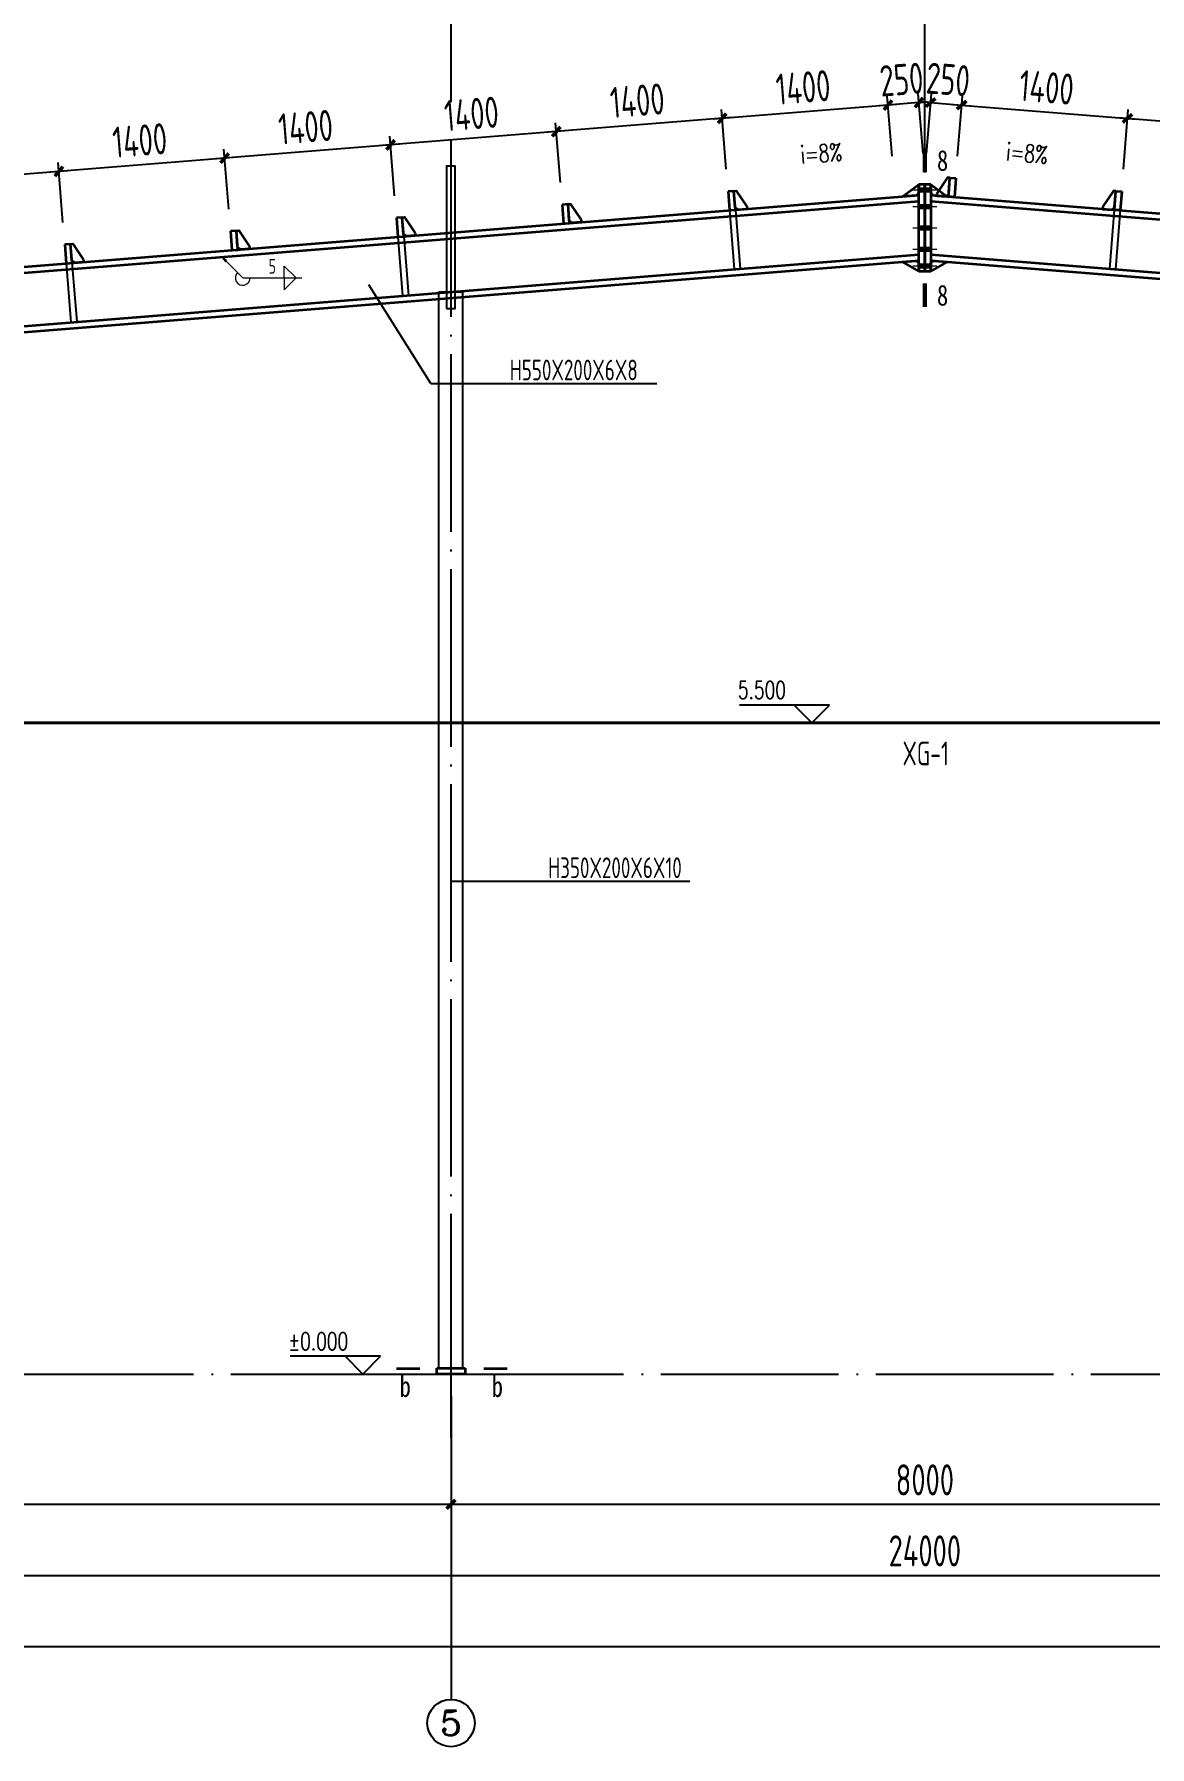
# Model space of a CAD drawing. Header units: millimetres. Extents: x 6950065 to 7140129, y 16284814 to 19754034.
# Drawn here: x 7048167 to 7067001, y 17952024 to 17980949 of the extents above; entities that cross this region are included whole.
import ezdxf
from ezdxf.enums import TextEntityAlignment as Align

# ---------------------------------------------------------------- set-up
doc = ezdxf.new("R2010")
doc.units = ezdxf.units.MM
doc.header["$LTSCALE"] = 1500
doc.header["$MEASUREMENT"] = 0
doc.linetypes.add('DOTE', pattern=[2.42, 2, -0.2, 0.02, -0.2])
doc.layers.get('Defpoints').update_dxf_attribs({"color": 1})
for name, color, linetype, lineweight in [('10', 7, 'Continuous', 35), ('114', 2, 'Continuous', 18), ('12', 2, 'Continuous', 35), ('14', 2, 'Continuous', 35), ('焊缝标注', 9, 'Continuous', 18)]:
    doc.layers.add(name, color=color, linetype=linetype, lineweight=lineweight)
for name, color, linetype in [('11', 3, 'Continuous'), ('253', 253, 'Continuous'), ('AXIS', 3, 'Continuous'), ('BALCONY', 6, 'Continuous'), ('C型钢', 6, 'Continuous'), ('dim', 7, 'Continuous'), ('DIM_ELEV', 3, 'Continuous'), ('FRAMING', 2, 'Continuous'), ('PUB_DIM', 161, 'Continuous'), ('PUB_TEXT', 7, 'Continuous')]:
    doc.layers.add(name, color=color, linetype=linetype)
doc.styles.add('_TCH_AXIS', font='COMPLEX', dxfattribs={"bigfont": 'GBCBIG'})
doc.styles.add('_TCH_DIM', font='SIMPLEX', dxfattribs={"bigfont": 'GBCBIG'})
doc.styles.add('FromPkpm', font='Pkpmeng', dxfattribs={"width": 0.7, "bigfont": 'hztxt'})
doc.styles.add('TSSD_Dimension', font='Tssdeng.shx', dxfattribs={"width": 0.7, "bigfont": 'hztxt.shx'})
doc.styles.add('TSSD_REIN', font='tssdeng.shx', dxfattribs={"width": 0.7, "bigfont": 'tssdchn.shx'})
doc.styles.add('图框字体', font='', dxfattribs={"width": 0.8})
doc.styles.add('黑体', font='simhei.ttf', dxfattribs={"width": 0.8})
doc.styles.get('图框字体').set_extended_font_data('NSimSun')
doc.dimstyles.new('TSSD_75_150', dxfattribs={"dimtxt": 525, "dimasz": 150, "dimexe": 150, "dimexo": 375, "dimgap": 150, "dimtad": 1, "dimdec": 0, "dimlfac": 0.5, "dimzin": 0, "dimdsep": 46, "dimtxsty": 'TSSD_Dimension', "dimblk": 'ARCHTICK', "dimblk1": 'ARCHTICK', "dimblk2": 'ARCHTICK', "dimcen": 0, "dimdle": 150, "dimclrt": 7, "dimadec": 0, "dimazin": 0, "dimtfac": 1, "dimtdec": 0, "dimtix": 1, "dimtmove": 2, "dimatfit": 3, "dimfxl": 0, "dimtolj": 1, "dimtzin": 0, "dimarcsym": 0})

# ---------------------------------------------------------------- blocks, each defined once
blk = doc.blocks.new('_ArchTick')
at = {"color": 0, "linetype": 'ByBlock', "const_width": 0.4}
blk.add_lwpolyline([(-0.5, -0.5), (0.5, 0.5)], dxfattribs=at)
blk = doc.blocks.new('*D328')
at = {"layer": 'Defpoints', "color": 0}
for p in [(7039204, 17957119), (7087204, 17957119), (7087204, 17954919)]:
    blk.add_point(p, dxfattribs=at)
at = {"layer": 'dim', "color": 0, "lineweight": -2}
for p, q in [((7039204, 17956744), (7039204, 17954769)), ((7087204, 17956744), (7087204, 17954769)), ((7039054, 17954919), (7087354, 17954919))]:
    blk.add_line(p, q, dxfattribs=at)
at = {"layer": 'dim', "color": 0, "lineweight": -2, "xscale": 150, "yscale": 150, "zscale": 150, "rotation": 180}
blk.add_blockref('_ArchTick', (7039204, 17954919), dxfattribs=at)
at = {"layer": 'dim', "color": 0, "lineweight": -2, "xscale": 150, "yscale": 150, "zscale": 150}
blk.add_blockref('_ArchTick', (7087204, 17954919), dxfattribs=at)
at = {"layer": 'dim', "color": 7, "insert": (7063204, 17955332), "char_height": 525, "attachment_point": 5, "style": 'TSSD_Dimension'}
blk.add_mtext('\\A1;24000', dxfattribs=at)
blk = doc.blocks.new('*D329')
at = {"layer": 'Defpoints', "color": 0}
for p in [(6991204, 17956619), (7087204, 17956619), (7087204, 17953719)]:
    blk.add_point(p, dxfattribs=at)
at = {"layer": 'dim', "color": 0, "lineweight": -2}
for p, q in [((6991204, 17956244), (6991204, 17953569)), ((7087204, 17956244), (7087204, 17953569)), ((6991054, 17953719), (7087354, 17953719))]:
    blk.add_line(p, q, dxfattribs=at)
at = {"layer": 'dim', "color": 0, "lineweight": -2, "xscale": 150, "yscale": 150, "zscale": 150, "rotation": 180}
blk.add_blockref('_ArchTick', (6991204, 17953719), dxfattribs=at)
at = {"layer": 'dim', "color": 0, "lineweight": -2, "xscale": 150, "yscale": 150, "zscale": 150}
blk.add_blockref('_ArchTick', (7087204, 17953719), dxfattribs=at)
at = {"layer": 'dim', "color": 7, "insert": (7039204, 17954132), "char_height": 525, "attachment_point": 5, "style": 'TSSD_Dimension'}
blk.add_mtext('\\A1;48000', dxfattribs=at)
blk = doc.blocks.new('*D338')
at = {"layer": 'Defpoints', "color": 0}
for p in [(7063204, 17981439), (7047204, 17978239), (7063204, 17978239)]:
    blk.add_point(p, dxfattribs=at)
at = {"layer": 'dim', "color": 0, "lineweight": -2}
for p, q in [((7047204, 17978614), (7047204, 17981589)), ((7063204, 17978614), (7063204, 17981589)), ((7047054, 17981439), (7063354, 17981439))]:
    blk.add_line(p, q, dxfattribs=at)
at = {"layer": 'dim', "color": 0, "lineweight": -2, "xscale": 150, "yscale": 150, "zscale": 150, "rotation": 180}
blk.add_blockref('_ArchTick', (7047204, 17981439), dxfattribs=at)
at = {"layer": 'dim', "color": 0, "lineweight": -2, "xscale": 150, "yscale": 150, "zscale": 150}
blk.add_blockref('_ArchTick', (7063204, 17981439), dxfattribs=at)
at = {"layer": 'dim', "color": 7, "insert": (7055204, 17981852), "char_height": 525, "attachment_point": 5, "style": 'TSSD_Dimension'}
blk.add_mtext('\\A1;8000', dxfattribs=at)
blk = doc.blocks.new('*D339')
at = {"layer": 'Defpoints', "color": 0}
for p in [(7079204, 17981439), (7063204, 17978239), (7079204, 17978239)]:
    blk.add_point(p, dxfattribs=at)
at = {"layer": 'dim', "color": 0, "lineweight": -2}
for p, q in [((7063204, 17978614), (7063204, 17981589)), ((7079204, 17978614), (7079204, 17981589)), ((7063054, 17981439), (7079354, 17981439))]:
    blk.add_line(p, q, dxfattribs=at)
at = {"layer": 'dim', "color": 0, "lineweight": -2, "xscale": 150, "yscale": 150, "zscale": 150, "rotation": 180}
blk.add_blockref('_ArchTick', (7063204, 17981439), dxfattribs=at)
at = {"layer": 'dim', "color": 0, "lineweight": -2, "xscale": 150, "yscale": 150, "zscale": 150}
blk.add_blockref('_ArchTick', (7079204, 17981439), dxfattribs=at)
at = {"layer": 'dim', "color": 7, "insert": (7071204, 17981852), "char_height": 525, "attachment_point": 5, "style": 'TSSD_Dimension'}
blk.add_mtext('\\A1;8000', dxfattribs=at)
blk = doc.blocks.new('*D466')
at = {"layer": 'Defpoints', "color": 0}
for p in [(7039204, 17958319), (7055204, 17958319), (7055204, 17956119)]:
    blk.add_point(p, dxfattribs=at)
at = {"layer": 'dim', "color": 0, "lineweight": -2}
for p, q in [((7039204, 17957944), (7039204, 17955969)), ((7055204, 17957944), (7055204, 17955969)), ((7039054, 17956119), (7055354, 17956119))]:
    blk.add_line(p, q, dxfattribs=at)
at = {"layer": 'dim', "color": 0, "lineweight": -2, "xscale": 150, "yscale": 150, "zscale": 150, "rotation": 180}
blk.add_blockref('_ArchTick', (7039204, 17956119), dxfattribs=at)
at = {"layer": 'dim', "color": 0, "lineweight": -2, "xscale": 150, "yscale": 150, "zscale": 150}
blk.add_blockref('_ArchTick', (7055204, 17956119), dxfattribs=at)
at = {"layer": 'dim', "color": 7, "insert": (7047204, 17956532), "char_height": 525, "attachment_point": 5, "style": 'TSSD_Dimension'}
blk.add_mtext('\\A1;8000', dxfattribs=at)
blk = doc.blocks.new('*D467')
at = {"layer": 'Defpoints', "color": 0}
for p in [(7055204, 17958319), (7071204, 17958319), (7071204, 17956119)]:
    blk.add_point(p, dxfattribs=at)
at = {"layer": 'dim', "color": 0, "lineweight": -2}
for p, q in [((7055204, 17957944), (7055204, 17955969)), ((7071204, 17957944), (7071204, 17955969)), ((7055054, 17956119), (7071354, 17956119))]:
    blk.add_line(p, q, dxfattribs=at)
at = {"layer": 'dim', "color": 0, "lineweight": -2, "xscale": 150, "yscale": 150, "zscale": 150, "rotation": 180}
blk.add_blockref('_ArchTick', (7055204, 17956119), dxfattribs=at)
at = {"layer": 'dim', "color": 0, "lineweight": -2, "xscale": 150, "yscale": 150, "zscale": 150}
blk.add_blockref('_ArchTick', (7071204, 17956119), dxfattribs=at)
at = {"layer": 'dim', "color": 7, "insert": (7063204, 17956532), "char_height": 525, "attachment_point": 5, "style": 'TSSD_Dimension'}
blk.add_mtext('\\A1;8000', dxfattribs=at)
blk = doc.blocks.new('gfgghhj')
at = {"layer": '12', "lineweight": 35, "ltscale": 100}
for p, q in [((5749076, 18591246), (5748976, 18591240)), ((5748976, 18591240), (5748995, 18590921)), ((5749095, 18590927), (5749076, 18591246)), ((5748995, 18590921), (5749095, 18590927))]:
    blk.add_line(p, q, dxfattribs=at)
blk.add_lwpolyline([(5749292, 18590979), (5749295, 18590939), (5749135, 18590929), (5749093, 18590967), (5749076, 18591246), (5749116, 18591249)], close=True, dxfattribs=at)
blk = doc.blocks.new('*D1380')
at = {"layer": 'Defpoints', "color": 0}
for p in [(7059782, 17979529), (7062680, 17978518), (7059881, 17978294)]:
    blk.add_point(p, dxfattribs=at)
at = {"layer": 'dim', "color": 0, "lineweight": -2}
for p, q in [((7062650, 17978892), (7062569, 17979902)), ((7062731, 17979765), (7059633, 17979517)), ((7059851, 17978668), (7059771, 17979678))]:
    blk.add_line(p, q, dxfattribs=at)
at = {"layer": 'dim', "color": 0, "lineweight": -2, "xscale": 150, "yscale": 150, "zscale": 150}
for p, rotation in [((7062581, 17979753), 4.573896897329428), ((7059782, 17979529), 184.5738968973294)]:
    blk.add_blockref('_ArchTick', p, dxfattribs=dict(at, rotation=rotation))
at = {"layer": 'dim', "color": 7, "insert": (7061149, 17980052), "char_height": 525, "attachment_point": 5, "rotation": 4.5739, "style": 'TSSD_Dimension'}
blk.add_mtext('\\A1;{\\W0.7;1400}', dxfattribs=at)
blk = doc.blocks.new('*D1381')
at = {"layer": 'Defpoints', "color": 0}
for p in [(7056981, 17979305), (7057080, 17978070), (7059881, 17978294)]:
    blk.add_point(p, dxfattribs=at)
at = {"layer": 'dim', "color": 0, "lineweight": -2}
for p, q in [((7059932, 17979541), (7056832, 17979293)), ((7059851, 17978668), (7059771, 17979678)), ((7057050, 17978444), (7056969, 17979454))]:
    blk.add_line(p, q, dxfattribs=at)
at = {"layer": 'dim', "color": 0, "lineweight": -2, "xscale": 150, "yscale": 150, "zscale": 150}
for p, rotation in [((7059782, 17979529), 4.573896896044616), ((7056981, 17979305), 184.5738968960446)]:
    blk.add_blockref('_ArchTick', p, dxfattribs=dict(at, rotation=rotation))
at = {"layer": 'dim', "color": 7, "insert": (7058349, 17979828), "char_height": 525, "attachment_point": 5, "rotation": 4.5739, "style": 'TSSD_Dimension'}
blk.add_mtext('\\A1;{\\W0.7;1400}', dxfattribs=at)
blk = doc.blocks.new('*D1382')
at = {"layer": 'Defpoints', "color": 0}
for p in [(7054183, 17979081), (7057080, 17978070), (7054281, 17977846)]:
    blk.add_point(p, dxfattribs=at)
at = {"layer": 'dim', "color": 0, "lineweight": -2}
for p, q in [((7057131, 17979317), (7054033, 17979069)), ((7054251, 17978220), (7054171, 17979230)), ((7057050, 17978444), (7056969, 17979454))]:
    blk.add_line(p, q, dxfattribs=at)
at = {"layer": 'dim', "color": 0, "lineweight": -2, "xscale": 150, "yscale": 150, "zscale": 150}
for p, rotation in [((7056981, 17979305), 4.573896896044616), ((7054183, 17979081), 184.5738968960446)]:
    blk.add_blockref('_ArchTick', p, dxfattribs=dict(at, rotation=rotation))
at = {"layer": 'dim', "color": 7, "insert": (7055549, 17979604), "char_height": 525, "attachment_point": 5, "rotation": 4.5739, "style": 'TSSD_Dimension'}
blk.add_mtext('\\A1;{\\W0.7;1400}', dxfattribs=at)
blk = doc.blocks.new('*D1383')
at = {"layer": 'Defpoints', "color": 0}
for p in [(7051381, 17978857), (7054281, 17977846), (7051480, 17977622)]:
    blk.add_point(p, dxfattribs=at)
at = {"layer": 'dim', "color": 0, "lineweight": -2}
for p, q in [((7054251, 17978220), (7054171, 17979230)), ((7054332, 17979093), (7051232, 17978845)), ((7051450, 17977996), (7051369, 17979006))]:
    blk.add_line(p, q, dxfattribs=at)
at = {"layer": 'dim', "color": 0, "lineweight": -2, "xscale": 150, "yscale": 150, "zscale": 150}
for p, rotation in [((7051381, 17978857), 184.5738968960446), ((7054183, 17979081), 4.573896896044616)]:
    blk.add_blockref('_ArchTick', p, dxfattribs=dict(at, rotation=rotation))
at = {"layer": 'dim', "color": 7, "insert": (7052749, 17979380), "char_height": 525, "attachment_point": 5, "rotation": 4.5739, "style": 'TSSD_Dimension'}
blk.add_mtext('\\A1;{\\W0.7;1400}', dxfattribs=at)
blk = doc.blocks.new('*D1384')
at = {"layer": 'Defpoints', "color": 0}
for p in [(7048583, 17978633), (7051480, 17977622), (7048681, 17977398)]:
    blk.add_point(p, dxfattribs=at)
at = {"layer": 'dim', "color": 0, "lineweight": -2}
for p, q in [((7051450, 17977996), (7051369, 17979006)), ((7051531, 17978869), (7048433, 17978621)), ((7048651, 17977772), (7048571, 17978782))]:
    blk.add_line(p, q, dxfattribs=at)
at = {"layer": 'dim', "color": 0, "lineweight": -2, "xscale": 150, "yscale": 150, "zscale": 150}
for p, rotation in [((7051381, 17978857), 4.573896896044616), ((7048583, 17978633), 184.5738968960446)]:
    blk.add_blockref('_ArchTick', p, dxfattribs=dict(at, rotation=rotation))
at = {"layer": 'dim', "color": 7, "insert": (7049949, 17979156), "char_height": 525, "attachment_point": 5, "rotation": 4.5739, "style": 'TSSD_Dimension'}
blk.add_mtext('\\A1;{\\W0.7;1400}', dxfattribs=at)
blk = doc.blocks.new('*D1385')
at = {"layer": 'Defpoints', "color": 0}
for p in [(7045780, 17978409), (7048681, 17977398), (7045879, 17977174)]:
    blk.add_point(p, dxfattribs=at)
at = {"layer": 'dim', "color": 0, "lineweight": -2}
for p, q in [((7048651, 17977772), (7048571, 17978782)), ((7048732, 17978645), (7045630, 17978397)), ((7045849, 17977548), (7045768, 17978558))]:
    blk.add_line(p, q, dxfattribs=at)
at = {"layer": 'dim', "color": 0, "lineweight": -2, "xscale": 150, "yscale": 150, "zscale": 150}
for p, rotation in [((7048583, 17978633), 4.573896896044616), ((7045780, 17978409), 184.5738968960446)]:
    blk.add_blockref('_ArchTick', p, dxfattribs=dict(at, rotation=rotation))
at = {"layer": 'dim', "color": 7, "insert": (7047148, 17978932), "char_height": 525, "attachment_point": 5, "rotation": 4.5739, "style": 'TSSD_Dimension'}
blk.add_mtext('\\A1;{\\W0.7;1400}', dxfattribs=at)
blk = doc.blocks.new('*D1379')
at = {"layer": 'Defpoints', "color": 0}
for p in [(7062581, 17979753), (7062680, 17978518), (7063204, 17978560)]:
    blk.add_point(p, dxfattribs=at)
at = {"layer": 'dim', "color": 0, "lineweight": -2}
for p, q in [((7062650, 17978892), (7062569, 17979902)), ((7063174, 17978934), (7063093, 17979944)), ((7063105, 17979795), (7063254, 17979807)), ((7062581, 17979753), (7062432, 17979741)), ((7063105, 17979795), (7062581, 17979753))]:
    blk.add_line(p, q, dxfattribs=at)
at = {"layer": 'dim', "color": 0, "lineweight": -2, "xscale": 150, "yscale": 150, "zscale": 150}
for p, rotation in [((7062581, 17979753), 4.573896897260639), ((7063105, 17979795), 184.5738968972606)]:
    blk.add_blockref('_ArchTick', p, dxfattribs=dict(at, rotation=rotation))
at = {"layer": 'dim', "color": 7, "insert": (7062810, 17980185), "char_height": 525, "attachment_point": 5, "rotation": 4.5739, "style": 'TSSD_Dimension'}
blk.add_mtext('\\A1;250', dxfattribs=at)
blk = doc.blocks.new('*D1387')
at = {"layer": 'Defpoints', "color": 0}
for p in [(7066626, 17979529), (7063727, 17978518), (7066527, 17978294)]:
    blk.add_point(p, dxfattribs=at)
at = {"layer": 'dim', "color": 0, "lineweight": -2}
for p, q in [((7063757, 17978892), (7063838, 17979902)), ((7063676, 17979765), (7066775, 17979517)), ((7066557, 17978668), (7066638, 17979678))]:
    blk.add_line(p, q, dxfattribs=at)
at = {"layer": 'dim', "color": 0, "lineweight": -2, "xscale": 150, "yscale": 150, "zscale": 150}
for p, rotation in [((7063826, 17979753), 175.4261031026853), ((7066626, 17979529), 355.4261031026853)]:
    blk.add_blockref('_ArchTick', p, dxfattribs=dict(at, rotation=rotation))
at = {"layer": 'dim', "color": 7, "insert": (7065259, 17980052), "char_height": 525, "attachment_point": 5, "rotation": 355.4261, "style": 'TSSD_Dimension'}
blk.add_mtext('\\A1;{\\W0.7;1400}', dxfattribs=at)
blk = doc.blocks.new('*D1388')
at = {"layer": 'Defpoints', "color": 0}
for p in [(7069426, 17979305), (7066527, 17978294), (7069327, 17978070)]:
    blk.add_point(p, dxfattribs=at)
at = {"layer": 'dim', "color": 0, "lineweight": -2}
for p, q in [((7066476, 17979541), (7069575, 17979293)), ((7066557, 17978668), (7066638, 17979678)), ((7069357, 17978444), (7069438, 17979454))]:
    blk.add_line(p, q, dxfattribs=at)
at = {"layer": 'dim', "color": 0, "lineweight": -2, "xscale": 150, "yscale": 150, "zscale": 150}
for p, rotation in [((7066626, 17979529), 175.4261031039554), ((7069426, 17979305), 355.4261031039554)]:
    blk.add_blockref('_ArchTick', p, dxfattribs=dict(at, rotation=rotation))
at = {"layer": 'dim', "color": 7, "insert": (7068059, 17979828), "char_height": 525, "attachment_point": 5, "rotation": 355.4261, "style": 'TSSD_Dimension'}
blk.add_mtext('\\A1;{\\W0.7;1400}', dxfattribs=at)
blk = doc.blocks.new('*D1394')
at = {"layer": 'Defpoints', "color": 0}
for p in [(7063826, 17979753), (7063204, 17978560), (7063727, 17978518)]:
    blk.add_point(p, dxfattribs=at)
at = {"layer": 'dim', "color": 0, "lineweight": -2}
for p, q in [((7063302, 17979795), (7063153, 17979807)), ((7063233, 17978934), (7063314, 17979944)), ((7063757, 17978892), (7063838, 17979902)), ((7063302, 17979795), (7063826, 17979753)), ((7063826, 17979753), (7063975, 17979741))]:
    blk.add_line(p, q, dxfattribs=at)
at = {"layer": 'dim', "color": 0, "lineweight": -2, "xscale": 150, "yscale": 150, "zscale": 150}
for p, rotation in [((7063302, 17979795), 355.4261031027394), ((7063826, 17979753), 175.4261031027394)]:
    blk.add_blockref('_ArchTick', p, dxfattribs=dict(at, rotation=rotation))
at = {"layer": 'dim', "color": 7, "insert": (7063597, 17980185), "char_height": 525, "attachment_point": 5, "rotation": 355.4261, "style": 'TSSD_Dimension'}
blk.add_mtext('\\A1;250', dxfattribs=at)

msp = doc.modelspace()

# ---------------------------------------------------------------- hatches: boundary and pattern name
at = {"layer": '焊缝标注'}
msp.add_hatch(color=256, dxfattribs=at).paths.add_polyline_path([(7051334.1, 17977189.4), (7051394, 17977107.9), (7051415.2, 17977129)])

# ---------------------------------------------------------------- linework, layer by layer
at = {"color": 3, "lineweight": 35, "ltscale": 100}
for p, q in [((7047402.9, 17976975.2), (7063103.6, 17978231.3)), ((7047410.9, 17976875.5), (7063103.6, 17978130.9)), ((7063303.6, 17978231.3), (7079004.2, 17976975.2)), ((7063303.6, 17978130.9), (7078996.2, 17976875.5)), ((7047482.7, 17975978.4), (7063103.6, 17977228.1)), ((7063303.6, 17977228.1), (7078924.5, 17975978.4)), ((7047490.7, 17975878.7), (7063103.6, 17977127.7)), ((7063303.6, 17977127.7), (7078916.5, 17975878.7))]:
    msp.add_line(p, q, dxfattribs=at)
at = {"layer": '10', "lineweight": 25, "const_width": 75}
for points in [[(7063203.6, 17979017.7), (7063203.6, 17978617.7)], [(7063203.6, 17976341.2), (7063203.6, 17976741.2)]]:
    msp.add_lwpolyline(points, dxfattribs=at)
at = {"layer": '10', "const_width": 45, "elevation": 200}
for points in [[(7054281.9, 17958408), (7054681.9, 17958408)], [(7056154.9, 17958408), (7055754.9, 17958408)]]:
    msp.add_lwpolyline(points, dxfattribs=at)
at = {"layer": '11'}
for p, q in [((7054999.9, 17958419.2), (7054999.9, 17976596.1)), ((7055399.9, 17976596.1), (7055399.9, 17958419.2)), ((7053408, 17958319.2, -200), (7054963.6, 17958319.2))]:
    msp.add_line(p, q, dxfattribs=at)
at = {"layer": '11', "elevation": 200}
msp.add_lwpolyline([(7055127.7, 17976315.4), (7055272.1, 17976315.4), (7055272.1, 17978719.2), (7055127.7, 17978719.2)], close=True, dxfattribs=at)
at = {"layer": '114', "lineweight": 18, "ltscale": 100}
for p, q in [((7063003.6, 17978321.3), (7063403.6, 17978321.3)), ((7063003.6, 17978040.9), (7063403.6, 17978040.9)), ((7063003.6, 17977678.9), (7063403.6, 17977678.9)), ((7063003.6, 17977318.1), (7063403.6, 17977318.1)), ((7063003.6, 17977037.7), (7063403.6, 17977037.7))]:
    msp.add_line(p, q, dxfattribs=at)
at = {"layer": '114', "color": 1, "lineweight": 70, "ltscale": 100}
for p, q in [((7063103.6, 17978321.3), (7063303.6, 17978321.3)), ((7063103.6, 17978040.9), (7063303.6, 17978040.9)), ((7063103.6, 17977678.9), (7063303.6, 17977678.9)), ((7063103.6, 17977318.1), (7063303.6, 17977318.1)), ((7063103.6, 17977037.7), (7063303.6, 17977037.7))]:
    msp.add_line(p, q, dxfattribs=at)
at = {"layer": '12'}
for p, q in [((7054963.6, 17958419.2), (7055443.6, 17958419.2)), ((7054963.6, 17958319.2), (7054963.6, 17958419.2)), ((7055443.6, 17958419.2), (7055443.6, 17958319.2)), ((7055443.6, 17958319.2), (7054963.6, 17958319.2))]:
    msp.add_line(p, q, dxfattribs=at)
at = {"layer": '14', "lineweight": 35, "ltscale": 100}
for p, q in [((7062824.5, 17978208.9), (7063103.6, 17978411.3)), ((7063103.6, 17976941.2), (7063103.6, 17978417.7)), ((7063103.6, 17978417.7), (7063203.6, 17978417.7)), ((7063103.6, 17978411.3), (7063103.6, 17978271.3)), ((7063203.6, 17976941.2), (7063203.6, 17978417.7)), ((7063203.6, 17978417.7), (7063303.6, 17978417.7)), ((7063203.6, 17978417.7), (7063203.6, 17976941.2)), ((7063303.6, 17978417.7), (7063303.6, 17976941.2)), ((7063303.6, 17978271.3), (7063303.6, 17978411.3)), ((7063303.6, 17978411.3), (7063582.7, 17978208.9)), ((7063063.7, 17978228.1), (7062824.5, 17978208.9)), ((7063103.6, 17978271.3), (7063063.7, 17978228.1)), ((7063343.5, 17978228.1), (7063303.6, 17978271.3)), ((7063582.7, 17978208.9), (7063343.5, 17978228.1)), ((7062824.5, 17977105.4), (7063063.7, 17977124.5)), ((7063103.6, 17976947.7), (7062824.5, 17977105.4)), ((7063063.7, 17977124.5), (7063103.6, 17977087.7)), ((7063103.6, 17977087.7), (7063103.6, 17976947.7)), ((7063203.6, 17976941.2), (7063103.6, 17976941.2)), ((7063303.6, 17976941.2), (7063203.6, 17976941.2)), ((7063303.6, 17977087.7), (7063343.5, 17977124.5)), ((7063582.7, 17977105.4), (7063303.6, 17976947.7)), ((7063303.6, 17976947.7), (7063303.6, 17977087.7)), ((7063343.5, 17977124.5), (7063582.7, 17977105.4))]:
    msp.add_line(p, q, dxfattribs=at)
at = {"layer": '253', "color": 8, "linetype": 'DOTE'}
msp.add_lwpolyline([(7055203.6, 17957243.3), (7055203.6, 17958319.2)], dxfattribs=at)
at = {"layer": 'AXIS'}
msp.add_line((7055203.6, 17956823.9), (7055203.6, 17952823.9), dxfattribs=at)
msp.add_circle((7055203.6, 17952423.9), 400, dxfattribs=at)
at = {"layer": 'BALCONY'}
for p, q in [((7054864.5, 17975051.3, -3.6), (7053813.8, 17976719.4)), ((7054864.5, 17975051.3, -3.6), (7058676.8, 17975051.3, -3.6)), ((7055203.6, 17966643.5), (7059233.3, 17966643.5))]:
    msp.add_line(p, q, dxfattribs=at)
at = {"layer": 'C型钢', "color": 8, "linetype": 'DOTE'}
for points in [[(7055203.6, 17958023.9), (7055203.6, 17981439.2)], [(6991203.6, 17969319.2), (7087103.4, 17969319.2)], [(6989778.1, 17958319.2), (7091852.1, 17958319.2)]]:
    msp.add_lwpolyline(points, dxfattribs=at)
at = {"layer": 'C型钢', "color": 3}
for points in [[(7059904.8, 17977976.5), (7059984.5, 17976979.7)], [(7060004.5, 17977983.9), (7060084.2, 17976987.7)], [(7066403.3, 17977983.9), (7066323.6, 17976987.6)], [(7066503, 17977976.5), (7066423.3, 17976979.7)], [(7054304.9, 17977527.4), (7054384.7, 17976530.6)], [(7054404.7, 17977534.7), (7054484.4, 17976538.5)], [(7048704.5, 17977085.3), (7048784.2, 17976088.5)], [(7048804.2, 17977092.7), (7048883.9, 17976096.5)], [(7054999.9, 17976596.1), (7055399.9, 17976596.1)]]:
    msp.add_lwpolyline(points, dxfattribs=at)
at = {"layer": 'DIM_ELEV', "linetype": 'ByBlock'}
for p, q in [((7061596.9, 17969619.2), (7060077.4, 17969619.2)), ((7061296.9, 17969319.2), (7060996.9, 17969619.2)), ((7061296.9, 17969319.2), (7061596.9, 17969619.2))]:
    msp.add_line(p, q, dxfattribs=at)
at = {"layer": 'DIM_ELEV'}
for p, q in [((7054014.2, 17958619.2), (7052488.8, 17958619.2)), ((7053714.2, 17958319.2), (7053414.2, 17958619.2)), ((7053714.2, 17958319.2), (7054014.2, 17958619.2))]:
    msp.add_line(p, q, dxfattribs=at)
at = {"layer": 'FRAMING', "linetype": 'DOTE', "const_width": 50}
msp.add_lwpolyline([(6992412.1, 17969319.2), (7086095.1, 17969319.2)], dxfattribs=at)
at = {"layer": 'PUB_DIM'}
for points in [[(7062734.9, 17978726.1, 0, 0, 0), (7060541.7, 17978553.3, 80, 0, 0), (7060242.7, 17978529.7, 0, 0, 0)], [(7063668.8, 17978726.1, 0, 0, 0), (7065862, 17978553.3, 80, 0, 0), (7066161, 17978529.7, 0, 0, 0)]]:
    msp.add_lwpolyline(points, format="xyseb", dxfattribs=at)
at = {"layer": '焊缝标注', "lineweight": 18, "ltscale": 100}
for p, q in [((7051334.1, 17977189.4), (7051686.7, 17976834.8)), ((7052386.7, 17977034.8), (7052586.7, 17976834.8)), ((7052386.7, 17976834.8), (7052386.7, 17977034.8)), ((7051686.7, 17976834.8), (7052686.7, 17976834.8)), ((7052386.7, 17976634.8), (7052586.7, 17976834.8)), ((7052386.7, 17976834.8), (7052386.7, 17976634.8))]:
    msp.add_line(p, q, dxfattribs=at)
at = {"layer": '焊缝标注', "linetype": 'Continuous'}
msp.add_lwpolyline([(7051334.1, 17977189.4), (7051394, 17977107.9), (7051415.2, 17977129)], close=True, dxfattribs=at)
at = {"layer": '焊缝标注', "lineweight": 18, "ltscale": 100}
msp.add_arc((7051686.7, 17976834.8), 125, 134.8405, 0, dxfattribs=at)

# ---------------------------------------------------------------- block references
at = {"layer": 'C型钢', "color": 3, "xscale": -1, "rotation": 359.201201293239}
for p in [(12552960, -691062.8), (12555760, -691286.8)]:
    msp.add_blockref('gfgghhj', p, dxfattribs=at)
at = {"layer": 'C型钢', "color": 3, "rotation": 0.798798706761127}
for p in [(1567847.1, -691510.8), (1570648.4, -691286.7), (1565048.5, -691734.7), (1562247.1, -691958.8), (1559448.5, -692182.7)]:
    msp.add_blockref('gfgghhj', p, dxfattribs=at)

# ---------------------------------------------------------------- texts
at = {"layer": '10', "lineweight": 25, "style": '黑体', "width": 0.8}
for p in [(7063503.6, 17978817.7), (7063503.6, 17976541.2)]:
    msp.add_text('8', height=350, dxfattribs=at).set_placement(p, align=Align.MIDDLE_CENTER)
at = {"layer": '10', "style": '图框字体', "width": 0.8}
for p in [(7054335.4, 17957933), (7055891.6, 17957933)]:
    msp.add_text('b', height=350, dxfattribs=at).set_placement(p)
at = {"layer": 'AXIS', "color": 7, "style": '_TCH_AXIS', "width": 1.285714}
msp.add_text('5', height=425.2, dxfattribs=at).set_placement((7055021.4, 17952211.3), (7055385.8, 17952211.3), align=Align.FIT)
at = {"layer": 'BALCONY', "style": 'TSSD_Dimension', "width": 0.7}
for s, p in [('H550X200X6X8', (7057276.6, 17975279.3, -3.6)), ('H350X200X6X10', (7057972.2, 17966871.5))]:
    msp.add_text(s, height=350, dxfattribs=at).set_placement(p, align=Align.MIDDLE)
at = {"layer": 'BALCONY', "style": 'TSSD_REIN', "width": 0.7}
msp.add_text('XG-1', height=400, dxfattribs=at).set_placement((7062827.3, 17968601.7, 2180))
at = {"layer": 'DIM_ELEV', "color": 7, "linetype": 'ByBlock', "style": '_TCH_DIM', "width": 0.705882}
msp.add_text('5.500', height=297.5, dxfattribs=at).set_placement((7060047.4, 17969724.2))
at = {"layer": 'PUB_DIM', "color": 7, "style": '_TCH_DIM', "width": 0.705882}
for rotation, p in [(4.50496, (7061117.2, 17978761.3)), (355.49504, (7064568.8, 17978817.9))]:
    msp.add_text('i=8%%%', height=297.5, rotation=rotation, dxfattribs=at).set_placement(p)
at = {"layer": 'PUB_TEXT', "style": '_TCH_DIM', "width": 0.705882}
msp.add_text('%%P0.000', height=297.5, dxfattribs=at).set_placement((7052458.8, 17958724.2))
at = {"layer": '焊缝标注', "lineweight": 25, "style": 'FromPkpm', "width": 0.7}
msp.add_text('5', height=250, dxfattribs=at).set_placement((7052186.7, 17976904.8), align=Align.CENTER)

# ---------------------------------------------------------------- dimensions: what is measured, and where the dimension line sits
at = {"layer": 'dim'}
for base, p1, p2, text, picture, middle in [((7063203.6, 17981439.2), (7047203.6, 17978239.2), (7063203.6, 17978239.2), '8000', '*D338', (7055203.6, 17981851.7)), ((7079203.6, 17981439.2), (7063203.6, 17978239.2), (7079203.6, 17978239.2), '8000', '*D339', (7071203.6, 17981851.7)), ((7087203.6, 17954919.2), (7039203.6, 17957119.2), (7087203.6, 17957119.2), '24000', '*D328', (7063203.6, 17955331.7)), ((7087203.6, 17953719.2), (6991203.6, 17956619.2), (7087203.6, 17956619.2), '48000', '*D329', (7039203.6, 17954131.7))]:
    dim = msp.add_linear_dim(base=base, p1=p1, p2=p2, text=text, dimstyle='TSSD_75_150', dxfattribs=at)
    dim.commit()
    dim.dimension.update_dxf_attribs({"geometry": picture, "text_midpoint": middle})
for p1, p2, distance, text, picture, middle in [((7062680, 17978518.4), (7059881.2, 17978294.5), -1238.2, '{\\W0.7;1400}', '*D1380', (7061149, 17980051.9)), ((7063203.6, 17978560.3), (7062680, 17978518.4), -1238.2, '250', '*D1379', (7062810.1, 17980184.8)), ((7063203.6, 17978560.3), (7063727.2, 17978518.4), 1238.2, '250', '*D1394', (7063597, 17980184.8)), ((7063727.2, 17978518.4), (7066527.2, 17978294.4), 1238.2, '{\\W0.7;1400}', '*D1387', (7065258.8, 17980051.9))]:
    dim = msp.add_aligned_dim(p1=p1, p2=p2, distance=distance, text=text, dimstyle='TSSD_75_150', dxfattribs=at)
    dim.commit()
    dim.dimension.update_dxf_attribs({"geometry": picture, "text_midpoint": middle})
for base, p1, p2, angle, picture, middle in [((7056981.2, 17979304.7), (7059881.2, 17978294.5), (7057080, 17978070.4), 4.5739, '*D1381', (7058349, 17979827.9)), ((7069425.9, 17979304.7), (7066527.2, 17978294.4), (7069327.2, 17978070.4), 175.4261, '*D1388', (7068058.8, 17979827.9)), ((7054182.6, 17979080.8), (7057080, 17978070.4), (7054281.3, 17977846.5), 4.5739, '*D1382', (7055549, 17979603.9)), ((7048582.6, 17978632.8), (7051480, 17977622.4), (7048681.3, 17977398.5), 4.5739, '*D1384', (7049949, 17979155.9)), ((7051381.2, 17978856.7), (7054281.3, 17977846.5), (7051480, 17977622.4), 4.5739, '*D1383', (7052749, 17979379.9)), ((7045779.9, 17978408.6), (7048681.3, 17977398.5), (7045878.6, 17977174.3), 4.5739, '*D1385', (7047148.3, 17978931.9))]:
    dim = msp.add_linear_dim(base=base, p1=p1, p2=p2, angle=angle, text='{\\W0.7;1400}', dimstyle='TSSD_75_150', dxfattribs=at)
    dim.commit()
    dim.dimension.update_dxf_attribs({"geometry": picture, "text_midpoint": middle})
for base, p1, p2, picture, middle in [((7055203.6, 17956119.2), (7039203.6, 17958319.2), (7055203.6, 17958319.2), '*D466', (7047203.6, 17956531.7)), ((7071203.6, 17956119.2), (7055203.6, 17958319.2), (7071203.6, 17958319.2), '*D467', (7063203.6, 17956531.7))]:
    dim = msp.add_linear_dim(base=base, p1=p1, p2=p2, dimstyle='TSSD_75_150', dxfattribs=at)
    dim.commit()
    dim.dimension.update_dxf_attribs({"geometry": picture, "text_midpoint": middle})

doc.saveas('drawing.dxf')
